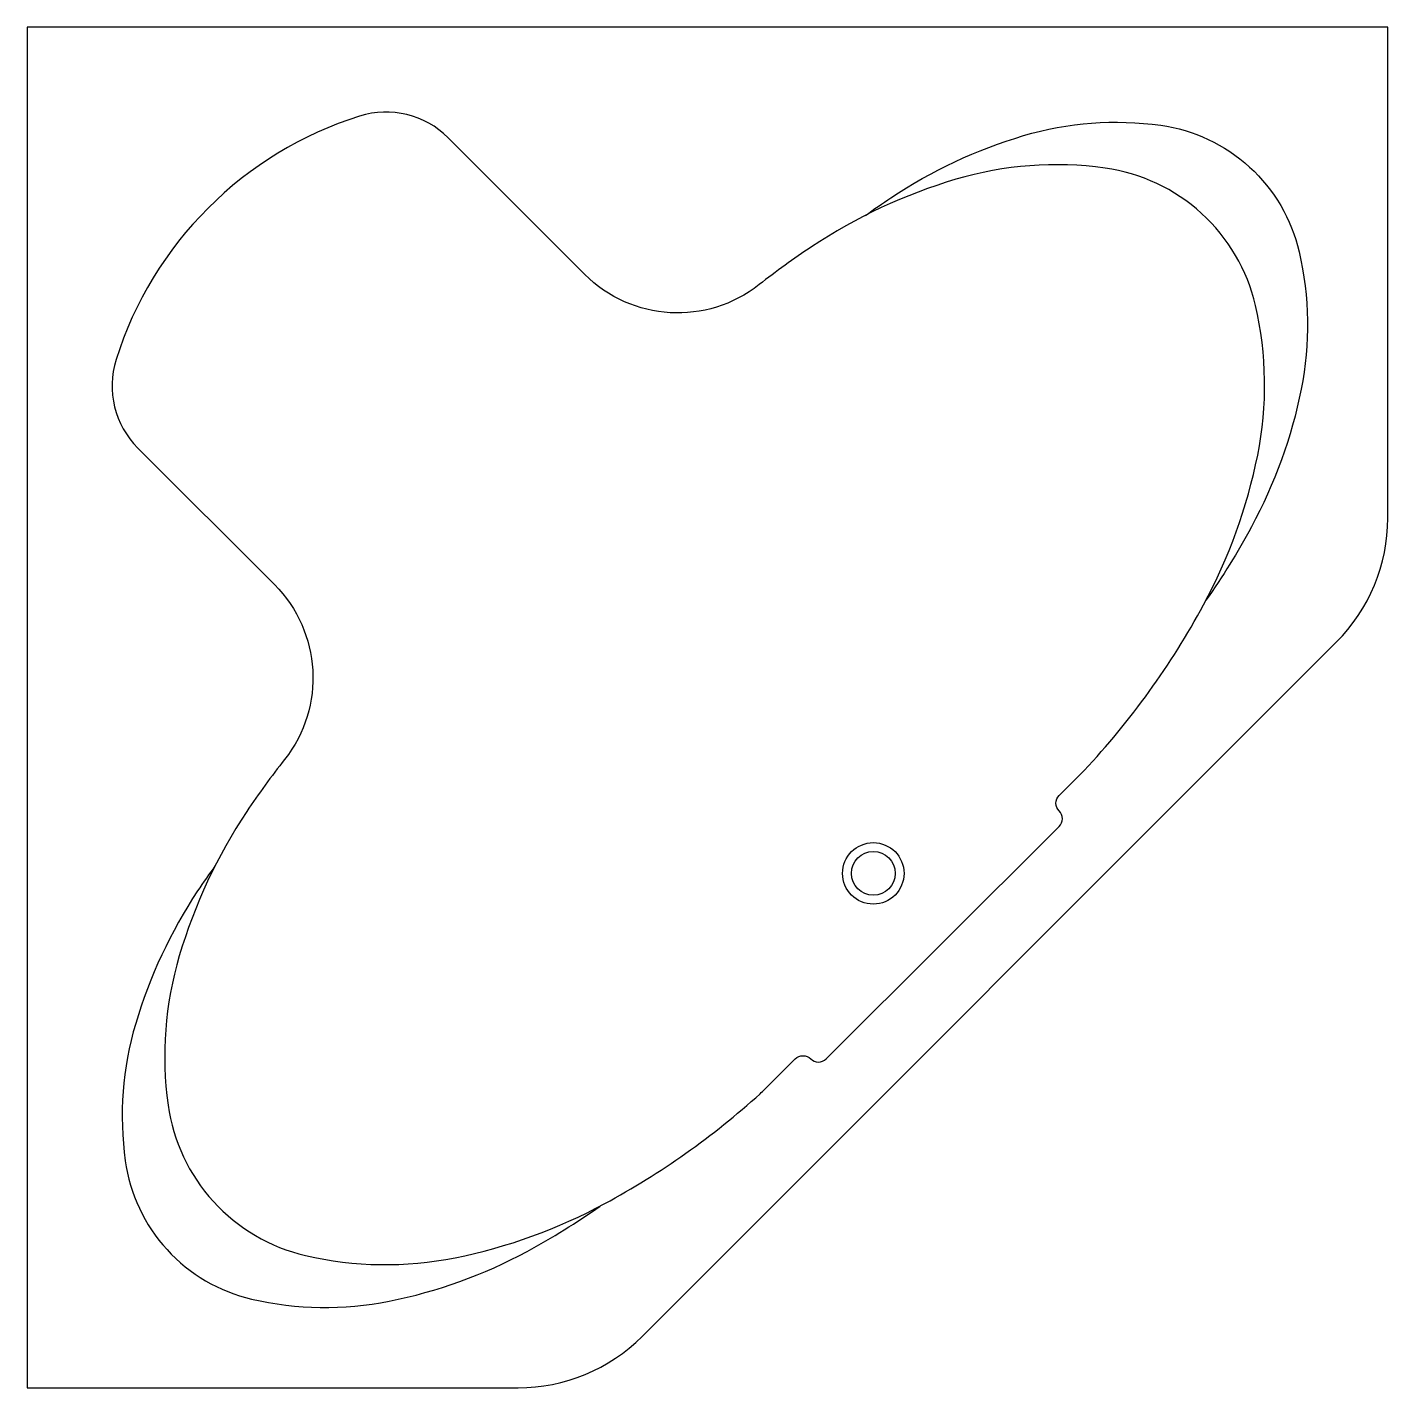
# Model space of a CAD drawing. Extents: x -5973.84 to -5972.29, y -5959.62 to -5958.07.
import ezdxf

# ---------------------------------------------------------------- set-up
doc = ezdxf.new("R2010")
doc.units = 0
doc.header["$LTSCALE"] = 30
doc.layers.get('0').update_dxf_attribs({"linetype": 'CONTINUOUS'})

msp = doc.modelspace()

# ---------------------------------------------------------------- linework, layer by layer
at = {"color": 0}
for points in [[(-5973.8398, -5959.6175), (-5973.2806, -5959.6175, 0.198912), (-5973.1392, -5959.559), (-5972.3484, -5958.7682, 0.198912), (-5972.2898, -5958.6267), (-5972.2898, -5958.0675), (-5973.8398, -5958.0675)], [(-5972.9472, -5959.2429, 0.414214), (-5972.9296, -5959.2429), (-5972.6641, -5958.9781, 0.414214), (-5972.6641, -5958.9604, -0.414214), (-5972.6641, -5958.9427), (-5972.6392, -5958.9179, 0.008157), (-5972.6358, -5958.9144, 0.064637), (-5972.4996, -5958.7255, 0.074556), (-5972.438, -5958.5549, 0.10697), (-5972.4405, -5958.3845, 0.151726), (-5972.5019, -5958.2797, 0.151726), (-5972.6119, -5958.228, 0.10697), (-5972.7818, -5958.2408, 0.074556), (-5972.9462, -5958.3177, 0.02036), (-5973.0058, -5958.3608, -0.380081), (-5973.2047, -5958.3491), (-5973.3603, -5958.1935, 0.279739), (-5973.4611, -5958.1688, 0.244573), (-5973.7385, -5958.4462, 0.279739), (-5973.7138, -5958.547), (-5973.5582, -5958.7026, -0.380081), (-5973.5465, -5958.9016, 0.02036), (-5973.5897, -5958.9612, 0.074556), (-5973.6665, -5959.1255, 0.10697), (-5973.6793, -5959.2954, 0.151726), (-5973.6276, -5959.4054, 0.151726), (-5973.5228, -5959.4668, 0.10697), (-5973.3524, -5959.4694, 0.074556), (-5973.1818, -5959.4077, 0.060163), (-5973.0048, -5959.2825, 0.01208), (-5972.9996, -5959.2775), (-5972.9649, -5959.2429, -0.414214)]]:
    msp.add_lwpolyline(points, format="xyb", close=True, dxfattribs=at)
for points in [[(-5972.8847, -5958.2819, -0.010586), (-5972.8558, -5958.2618, -0.074556), (-5972.7047, -5958.1911, -0.10697), (-5972.5484, -5958.1793, -0.151726), (-5972.4473, -5958.2268, -0.151726), (-5972.3908, -5958.3233, -0.10697), (-5972.3884, -5958.48, -0.074556), (-5972.4452, -5958.6369, -0.029551), (-5972.4969, -5958.7204, -0.061214)], [(-5973.6255, -5959.0226, 0.010586), (-5973.6456, -5959.0515, 0.074556), (-5973.7162, -5959.2027, 0.10697), (-5973.728, -5959.3589, 0.151726), (-5973.6805, -5959.4601, 0.151726), (-5973.5841, -5959.5165, 0.10697), (-5973.4274, -5959.5189, 0.074556), (-5973.2704, -5959.4622, 0.029551), (-5973.187, -5959.4105, 0.061214)]]:
    msp.add_lwpolyline(points, format="xyb", dxfattribs=at)
for radius in [0.035, 0.025]:
    msp.add_circle((-5972.8759, -5959.0315), radius, dxfattribs=at)

doc.saveas('drawing.dxf')
